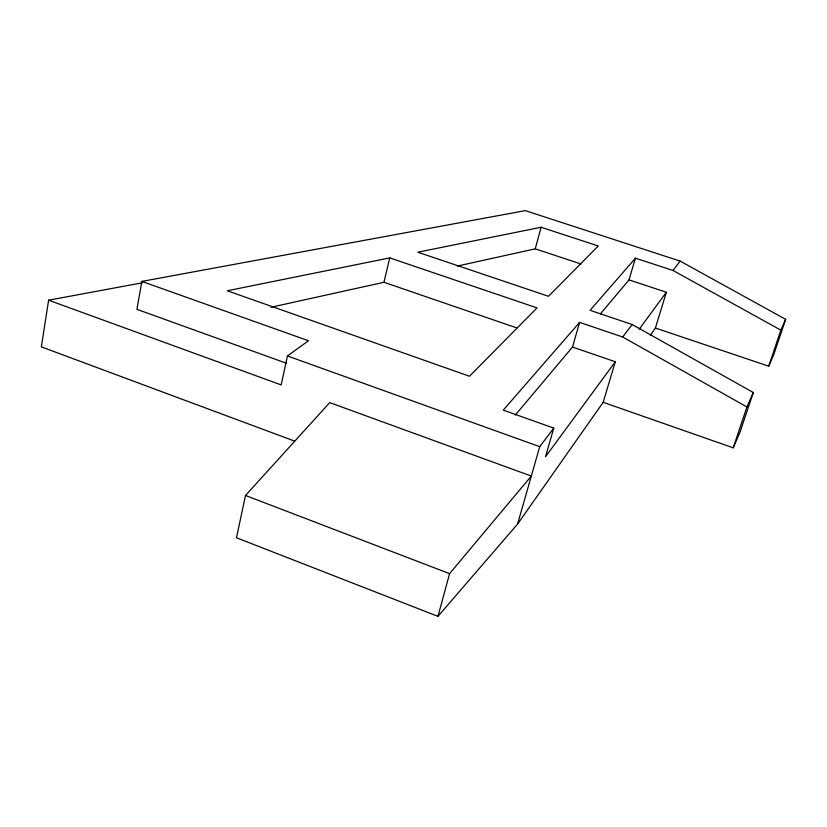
<?xml version="1.0" encoding="UTF-8"?>
<svg xmlns="http://www.w3.org/2000/svg" width="827" height="827" viewBox="0 0 827 827"><rect width="100%" height="100%" fill="white"/><g stroke="black" fill="none" stroke-linecap="round" stroke-linejoin="round"><path stroke-width="1.24" d="M142.399 282.793L48.607 300.191L41.35 346.875L294.67 441.132M650.291 335.317L655.408 328.04L768.717 366.185L773.721 354.68L785.65 319.346L680.135 261.094L525.321 210.637L141.862 281.407L136.91 309.319L286.545 363.301M437.969 616.363L449.578 573.649L531.316 476.063L329.725 402.615L245.516 495.476L236.47 537.757L437.969 616.363L517.578 524.07L603.183 402.315L615.309 361.75L572.511 347.051L515.335 415.02M141.862 281.407L308.481 340.745L287.445 355.951L281.159 384.917L48.607 300.191M270.884 307.272L383.945 282.286L389.724 257.9L537.033 307.913L469.478 376.244L227.311 290.773L389.724 257.9M457.269 266.077L535.245 248.844L541.096 227.26L598.262 245.981L548.518 296.304L417.8 252.214L541.096 227.26M517.578 524.07L539.721 446.673L553.77 428.107L503.271 410.13L579.603 322.375L622.7 337.002L746.926 406.956L733.218 447.82L603.183 402.315M572.511 347.051L579.603 322.375M553.77 428.107L545.52 456.731L615.309 361.75M600.319 313.991L629.016 279.888L635.446 258.169L673.033 270.481L780.874 330.159L768.717 366.185M655.408 328.04L666.366 292.251L629.016 279.888M635.446 258.169L590.085 310.321L632.148 324.515L753.314 392.515L739.886 432.49L733.218 447.82M746.926 406.956L753.314 392.515M780.874 330.159L785.65 319.346M639.219 329.208L666.366 292.251M622.7 337.002L632.148 324.515M673.033 270.481L680.135 261.094M535.245 248.844L581.174 264.051M383.945 282.286L516.834 327.926M287.445 355.951L539.721 446.673M245.516 495.476L449.578 573.649"/></g></svg>
